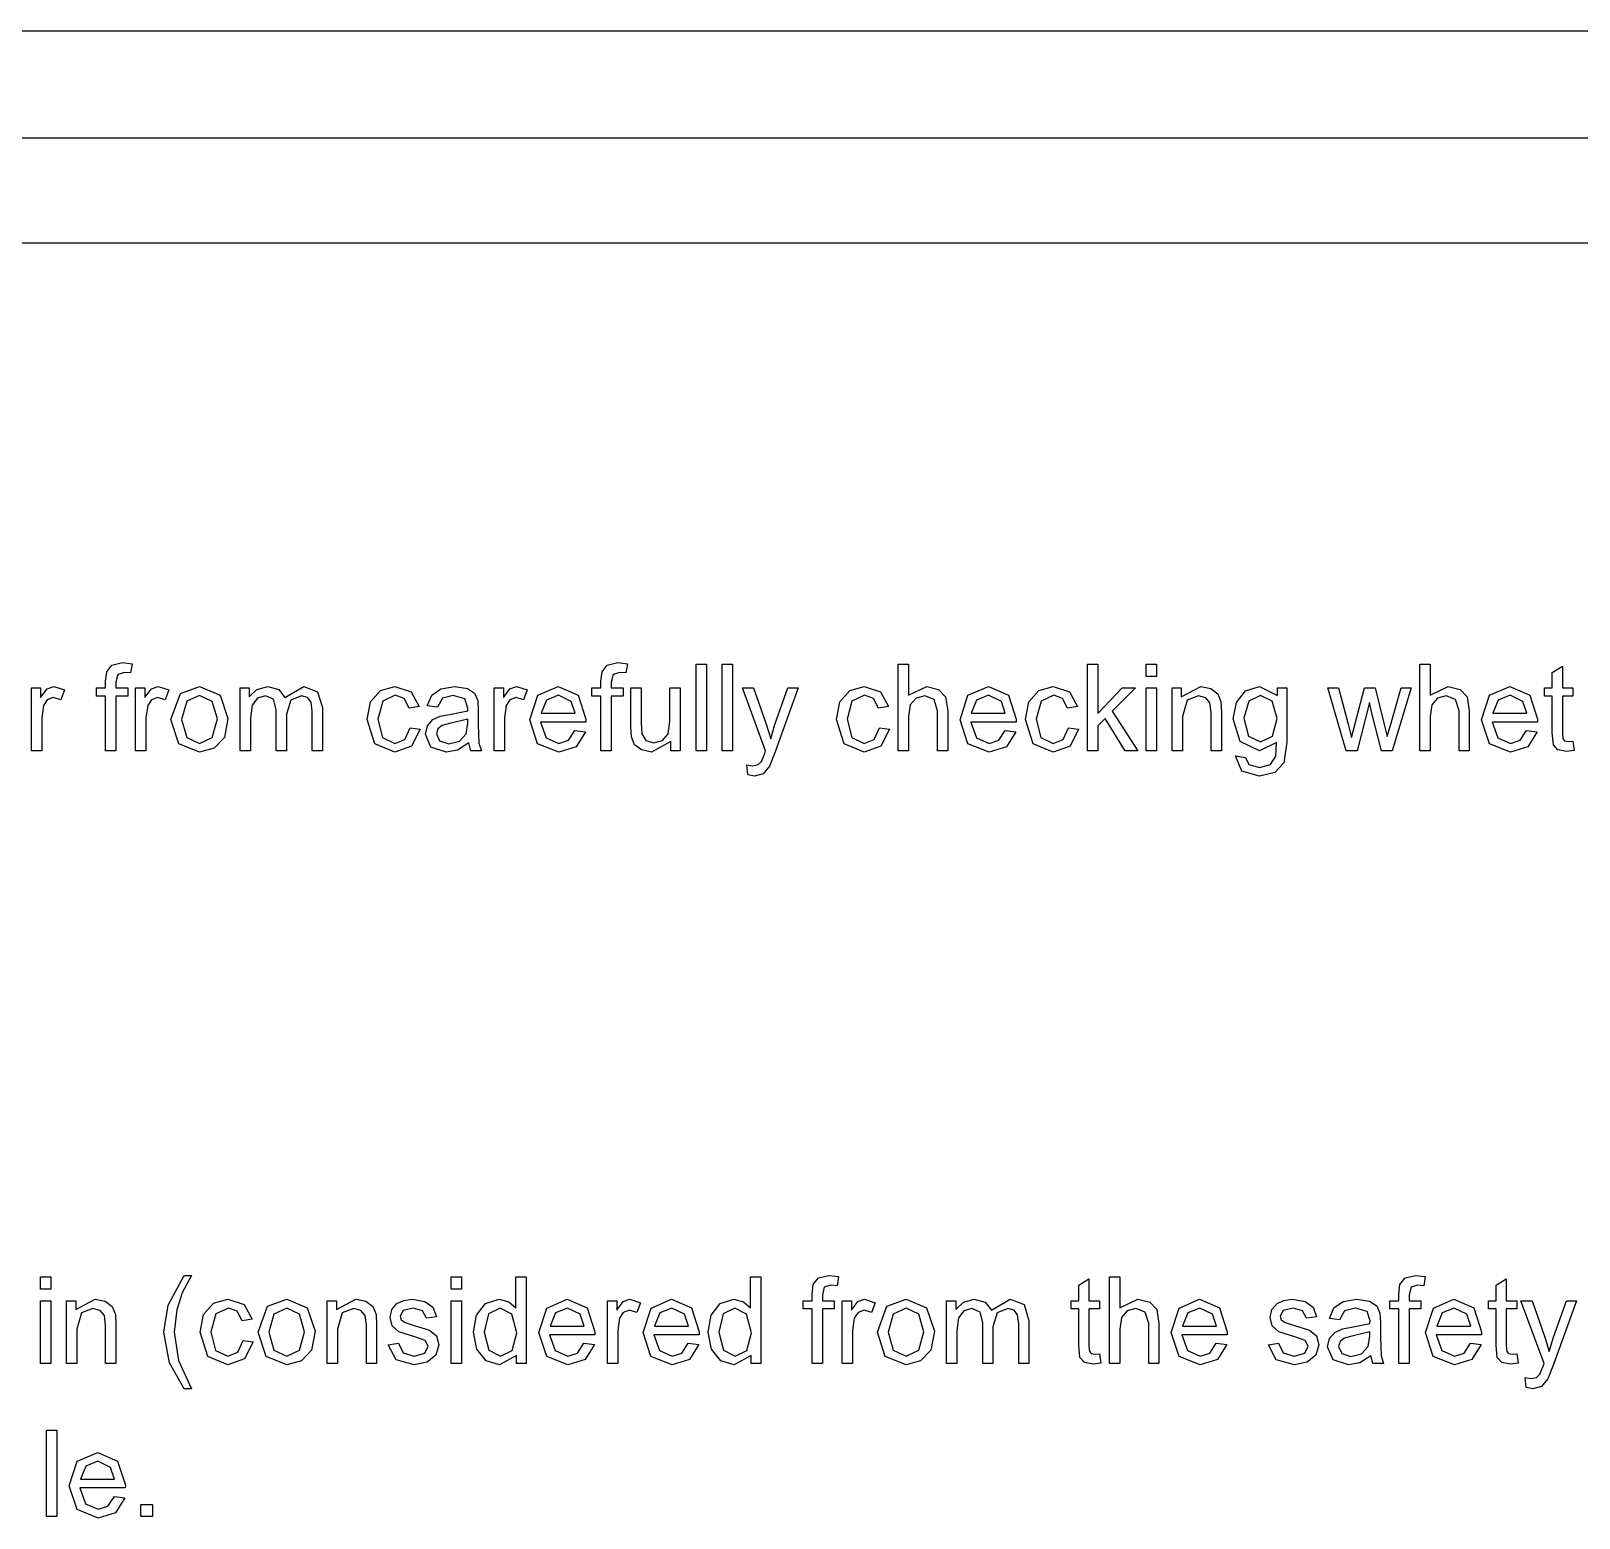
# Model space of a CAD drawing. Extents: x 22 to 299, y 7 to 289.
# Drawn here: x 128.48 to 164.61, y 244.31 to 279 of the extents above; entities that cross this region are included whole.
import ezdxf

# ---------------------------------------------------------------- set-up
doc = ezdxf.new("R2010")
doc.units = 0

msp = doc.modelspace()

# ---------------------------------------------------------------- linework, layer by layer
at = {"layer": '1'}
for p, q in [((201.999757, 276.499204), (21.999879, 276.499204)), ((22, 274.061), (201.999878, 274.061))]:
    msp.add_line(p, q, dxfattribs=at)
at = {"layer": 'Layer 1'}
for p, q in [((22, 279), (201.999878, 279)), ((130.245153, 264.047301), (130.36679, 264.203019)), ((130.36679, 264.203019), (130.612743, 264.263653)), ((130.612743, 264.263653), (130.837307, 264.238848)), ((130.837307, 264.238848), (130.801218, 264.022496)), ((141.805824, 264.047301), (141.927465, 264.203019)), ((141.927465, 264.203019), (142.173418, 264.263653)), ((142.173418, 264.263653), (142.397982, 264.238848)), ((142.397982, 264.238848), (142.361889, 264.022496)), ((144.000715, 262.209), (144.000715, 264.229202)), ((144.000715, 264.229202), (144.241319, 264.229202)), ((144.241319, 264.229202), (144.241319, 262.209)), ((144.608451, 262.209), (144.608451, 264.229202)), ((144.608451, 264.229202), (144.849055, 264.229202)), ((144.849055, 264.229202), (144.849055, 262.209)), ((148.720127, 262.209), (148.720127, 264.229202)), ((148.720127, 264.229202), (148.960731, 264.229202)), ((148.960731, 264.229202), (148.960731, 263.504354)), ((153.134383, 262.209), (153.134383, 264.229202)), ((153.134383, 264.229202), (153.374987, 264.229202)), ((153.374987, 264.229202), (153.374987, 263.077163)), ((154.503158, 263.943948), (154.503158, 264.229202)), ((154.503158, 264.229202), (154.743766, 264.229202)), ((154.743766, 264.229202), (154.743766, 263.943948)), ((160.891265, 262.209), (160.891265, 264.229202)), ((160.891265, 264.229202), (161.131869, 264.229202)), ((161.131869, 264.229202), (161.131869, 263.504354)), ((163.97951, 264.034899), (164.218777, 264.183726)), ((164.218777, 264.183726), (164.218777, 263.672475)), ((130.219753, 263.828193), (130.245153, 264.047301)), ((130.219753, 263.672475), (130.219753, 263.828193)), ((130.504469, 263.988045), (130.459024, 263.807523)), ((130.459024, 263.807523), (130.459024, 263.672475)), ((130.659528, 264.036277), (130.504469, 263.988045)), ((130.801218, 264.022496), (130.659528, 264.036277)), ((141.780424, 263.828193), (141.805824, 264.047301)), ((141.780424, 263.672475), (141.780424, 263.828193)), ((142.065144, 263.988045), (142.019695, 263.807523)), ((142.019695, 263.807523), (142.019695, 263.672475)), ((142.2202, 264.036277), (142.065144, 263.988045)), ((142.361889, 264.022496), (142.2202, 264.036277)), ((154.743766, 263.943948), (154.503158, 263.943948)), ((163.97951, 263.672475), (163.97951, 264.034899)), ((128.486958, 262.209), (128.486958, 263.672475)), ((128.486958, 263.672475), (128.703503, 263.672475)), ((128.703503, 263.672475), (128.703503, 263.450611)), ((128.703503, 263.450611), (128.855885, 263.655938)), ((128.857222, 263.399624), (128.767666, 263.264576)), ((128.855885, 263.655938), (129.010945, 263.705548)), ((128.998912, 263.449233), (128.857222, 263.399624)), ((129.175357, 263.39549), (128.998912, 263.449233)), ((129.010945, 263.705548), (129.258231, 263.625622)), ((129.258231, 263.625622), (129.175357, 263.39549)), ((130.007219, 263.47955), (130.007219, 263.672475)), ((130.007219, 263.672475), (130.219753, 263.672475)), ((130.219753, 263.47955), (130.007219, 263.47955)), ((130.219753, 262.209), (130.219753, 263.47955)), ((130.459024, 263.672475), (130.735717, 263.672475)), ((130.735717, 263.47955), (130.459024, 263.47955)), ((130.459024, 263.47955), (130.459024, 262.209)), ((130.735717, 263.672475), (130.735717, 263.47955)), ((130.920633, 262.209), (130.920633, 263.672475)), ((130.920633, 263.672475), (131.137178, 263.672475)), ((131.137178, 263.672475), (131.137178, 263.450611)), ((131.137178, 263.450611), (131.289563, 263.655938)), ((131.290897, 263.399624), (131.201341, 263.264576)), ((131.289563, 263.655938), (131.444619, 263.705548)), ((131.432586, 263.449233), (131.290897, 263.399624)), ((131.609031, 263.39549), (131.432586, 263.449233)), ((131.444619, 263.705548), (131.691905, 263.625622)), ((131.691905, 263.625622), (131.609031, 263.39549)), ((131.745362, 262.940737), (131.964581, 263.542939)), ((131.964581, 263.542939), (132.411034, 263.705548)), ((132.411034, 263.50022), (132.111615, 263.361039)), ((132.411034, 263.705548), (132.889573, 263.50711)), ((132.707783, 263.359661), (132.411034, 263.50022)), ((132.889573, 263.50711), (133.075373, 262.961408)), ((133.356992, 262.209), (133.356992, 263.672475)), ((133.356992, 263.672475), (133.5722, 263.672475)), ((133.5722, 263.672475), (133.5722, 263.467147)), ((133.5722, 263.467147), (133.749982, 263.639402)), ((133.760674, 263.435453), (133.636363, 263.274222)), ((133.749982, 263.639402), (134.002616, 263.705548)), ((133.949149, 263.490574), (133.760674, 263.435453)), ((134.141631, 263.407892), (133.949149, 263.490574)), ((134.002616, 263.705548), (134.260598, 263.638024)), ((134.200446, 263.159845), (134.141631, 263.407892)), ((134.260598, 263.638024), (134.403625, 263.449233)), ((134.403625, 263.449233), (134.842059, 263.705548)), ((134.788592, 263.490574), (134.539966, 263.387221)), ((134.932956, 263.450611), (134.788592, 263.490574)), ((134.842059, 263.705548), (135.166875, 263.584281)), ((135.017167, 263.344502), (134.932956, 263.450611)), ((135.166875, 263.584281), (135.280494, 263.213589)), ((136.401087, 263.350014), (136.632336, 263.615975)), ((136.632336, 263.615975), (136.971855, 263.705548)), ((136.981211, 263.501598), (136.685802, 263.366551)), ((136.971855, 263.705548), (137.350138, 263.58428)), ((137.185726, 263.427184), (136.981211, 263.501598)), ((137.304693, 263.20532), (137.185726, 263.427184)), ((137.350138, 263.58428), (137.538613, 263.242527)), ((137.727161, 263.25493), (137.832762, 263.505732)), ((137.832762, 263.505732), (138.045296, 263.653182)), ((138.081388, 263.438209), (137.962421, 263.221857)), ((138.045296, 263.653182), (138.367441, 263.705548)), ((138.332685, 263.50022), (138.081388, 263.438209)), ((138.606708, 263.41616), (138.332685, 263.50022)), ((138.367441, 263.705548), (138.662849, 263.66145)), ((138.674879, 263.202564), (138.606708, 263.41616)), ((138.662849, 263.66145), (138.829935, 263.549829)), ((138.829935, 263.549829), (138.904791, 263.381709)), ((139.286587, 262.209), (139.286587, 263.672475)), ((139.286587, 263.672475), (139.503132, 263.672475)), ((139.503132, 263.672475), (139.503132, 263.450611)), ((139.503132, 263.450611), (139.655515, 263.655938)), ((139.656852, 263.399624), (139.567296, 263.264576)), ((139.655515, 263.655938), (139.810574, 263.705548)), ((139.798541, 263.449233), (139.656852, 263.399624)), ((139.974986, 263.39549), (139.798541, 263.449233)), ((139.810574, 263.705548), (140.05786, 263.625622)), ((140.05786, 263.625622), (139.974986, 263.39549)), ((140.120662, 262.928335), (140.305125, 263.501598)), ((140.305125, 263.501598), (140.783664, 263.705548)), ((140.786338, 263.501598), (140.506967, 263.387221)), ((140.783664, 263.705548), (141.248832, 263.505733)), ((141.08442, 263.358283), (140.786338, 263.501598)), ((141.248832, 263.505733), (141.429288, 262.943494)), ((141.56789, 263.47955), (141.56789, 263.672475)), ((141.56789, 263.672475), (141.780424, 263.672475)), ((141.780424, 263.47955), (141.56789, 263.47955)), ((141.780424, 262.209), (141.780424, 263.47955)), ((142.019695, 263.672475), (142.296393, 263.672475)), ((142.296393, 263.47955), (142.019695, 263.47955)), ((142.019695, 263.47955), (142.019695, 262.209)), ((142.296393, 263.672475), (142.296393, 263.47955)), ((142.478634, 262.765727), (142.478634, 263.672475)), ((142.478634, 263.672475), (142.719238, 263.672475)), ((142.719238, 263.672475), (142.719238, 262.860811)), ((143.388932, 262.888372), (143.388932, 263.672475)), ((143.388932, 263.672475), (143.629537, 263.672475)), ((143.629537, 263.672475), (143.629537, 262.209)), ((145.623859, 262.206244), (145.085169, 263.672475)), ((145.085169, 263.672475), (145.344488, 263.672475)), ((145.344488, 263.672475), (145.6399, 262.824982)), ((145.841738, 262.81947), (146.145168, 263.672475)), ((146.385773, 263.672475), (145.845749, 262.184195)), ((146.145168, 263.672475), (146.385773, 263.672475)), ((147.354022, 263.350014), (147.585271, 263.615975)), ((147.585271, 263.615975), (147.924791, 263.705548)), ((147.934146, 263.501598), (147.638738, 263.366551)), ((147.924791, 263.705548), (148.303074, 263.58428)), ((148.138662, 263.427184), (147.934146, 263.501598)), ((148.257629, 263.20532), (148.138662, 263.427184)), ((148.303074, 263.58428), (148.491548, 263.242527)), ((148.960731, 263.504354), (149.385799, 263.705548)), ((149.134502, 263.434075), (149.000831, 263.279734)), ((149.33634, 263.491952), (149.134502, 263.434075)), ((149.556896, 263.406514), (149.33634, 263.491952)), ((149.385799, 263.705548), (149.659822, 263.64078)), ((149.635759, 263.136419), (149.556896, 263.406514)), ((149.659822, 263.64078), (149.825571, 263.464391)), ((149.825571, 263.464391), (149.876367, 263.136419)), ((150.161997, 262.928335), (150.34646, 263.501598)), ((150.34646, 263.501598), (150.824995, 263.705548)), ((150.827669, 263.501598), (150.548302, 263.387221)), ((150.824995, 263.705548), (151.290167, 263.505733)), ((151.125752, 263.358283), (150.827669, 263.501598)), ((151.290167, 263.505733), (151.470619, 262.943494)), ((151.766952, 263.350014), (151.998201, 263.615975)), ((151.998201, 263.615975), (152.337721, 263.705548)), ((152.34708, 263.501598), (152.051668, 263.366551)), ((152.337721, 263.705548), (152.716007, 263.58428)), ((152.551592, 263.427184), (152.34708, 263.501598)), ((152.670559, 263.20532), (152.551592, 263.427184)), ((152.716007, 263.58428), (152.904482, 263.242527)), ((153.374987, 263.077163), (153.944419, 263.672475)), ((154.255868, 263.672475), (153.71317, 263.129528)), ((153.944419, 263.672475), (154.255868, 263.672475)), ((154.503158, 262.209), (154.503158, 263.672475)), ((154.503158, 263.672475), (154.743766, 263.672475)), ((154.743766, 263.672475), (154.743766, 262.209)), ((155.109557, 262.209), (155.109557, 263.672475)), ((155.109557, 263.672475), (155.326102, 263.672475)), ((155.326102, 263.464391), (155.777903, 263.705548)), ((155.326102, 263.672475), (155.326102, 263.464391)), ((155.727103, 263.490574), (155.461102, 263.389977)), ((155.894189, 263.445099), (155.727103, 263.490574)), ((155.777903, 263.705548), (156.013163, 263.657316)), ((155.994441, 263.32521), (155.894189, 263.445099)), ((156.013163, 263.657316), (156.174904, 263.533293)), ((156.174904, 263.533293), (156.249757, 263.350014)), ((156.612926, 263.334856), (156.82546, 263.609085)), ((156.82546, 263.609085), (157.154287, 263.705548)), ((157.171665, 263.50022), (156.898979, 263.365173)), ((157.154287, 263.705548), (157.568663, 263.496086)), ((157.449696, 263.363795), (157.171665, 263.50022)), ((157.568663, 263.496086), (157.568663, 263.672475)), ((157.568663, 263.672475), (157.790556, 263.672475)), ((157.790556, 263.672475), (157.790556, 262.407437)), ((159.176747, 262.209), (158.74232, 263.672475)), ((158.74232, 263.672475), (158.990947, 263.672475)), ((158.990947, 263.672475), (159.216847, 262.827738)), ((159.374578, 262.815336), (159.600478, 263.672475)), ((159.600478, 263.672475), (159.847768, 263.672475)), ((159.847768, 263.672475), (160.060302, 262.823604)), ((160.212684, 262.82636), (160.455963, 263.672475)), ((160.689885, 263.672475), (160.246103, 262.209)), ((160.455963, 263.672475), (160.689885, 263.672475)), ((161.131869, 263.504354), (161.556941, 263.705548)), ((161.30564, 263.434075), (161.171973, 263.279734)), ((161.507481, 263.491952), (161.30564, 263.434075)), ((161.728038, 263.406514), (161.507481, 263.491952)), ((161.556941, 263.705548), (161.83096, 263.64078)), ((161.806901, 263.136419), (161.728038, 263.406514)), ((161.83096, 263.64078), (161.996713, 263.464391)), ((161.996713, 263.464391), (162.047505, 263.136419)), ((162.333145, 262.928335), (162.517609, 263.501598)), ((162.517609, 263.501598), (162.996147, 263.705548)), ((162.998822, 263.501598), (162.71945, 263.387221)), ((162.996147, 263.705548), (163.461316, 263.505733)), ((163.296904, 263.358283), (162.998822, 263.501598)), ((163.461316, 263.505733), (163.641772, 262.943494)), ((163.803068, 263.47955), (163.803068, 263.672475)), ((163.803068, 263.672475), (163.97951, 263.672475)), ((163.97951, 263.47955), (163.803068, 263.47955)), ((163.97951, 262.637569), (163.97951, 263.47955)), ((164.218777, 263.672475), (164.460719, 263.672475)), ((164.460719, 263.47955), (164.218777, 263.47955)), ((164.218777, 263.47955), (164.218777, 262.623789)), ((164.460719, 263.672475), (164.460719, 263.47955)), ((128.767666, 263.264576), (128.727563, 262.975188)), ((131.201341, 263.264576), (131.161241, 262.975188)), ((132.111615, 263.361039), (131.992651, 262.940737)), ((132.828084, 262.949006), (132.707783, 263.359661)), ((133.636363, 263.274222), (133.597596, 262.968298)), ((134.200446, 262.209), (134.200446, 263.159845)), ((134.539966, 263.387221), (134.441051, 263.059249)), ((134.441051, 263.059249), (134.441051, 262.209)), ((135.041227, 263.130906), (135.017167, 263.344502)), ((135.041227, 262.209), (135.041227, 263.130906)), ((135.280494, 263.213589), (135.280494, 262.209)), ((136.324894, 262.935225), (136.401087, 263.350014)), ((136.685802, 263.366551), (136.572184, 262.942115)), ((137.538613, 263.242527), (137.304693, 263.20532)), ((137.962421, 263.221857), (137.727161, 263.25493)), ((138.030518, 263.015151), (138.244389, 263.052358)), ((138.244389, 263.052358), (138.673468, 263.137797)), ((138.673468, 263.137797), (138.674879, 263.202564)), ((138.904791, 263.381709), (138.916821, 263.152955)), ((138.916821, 263.152955), (138.916821, 262.822226)), ((139.567296, 263.264576), (139.527192, 262.975188)), ((140.506967, 263.387221), (140.382655, 263.081297)), ((140.382655, 263.081297), (141.175313, 263.081297)), ((140.382655, 263.081297), (140.382655, 263.081297)), ((141.175313, 263.081297), (141.08442, 263.358283)), ((147.27783, 262.935225), (147.354022, 263.350014)), ((147.638738, 263.366551), (147.525119, 262.942115)), ((148.491548, 263.242527), (148.257629, 263.20532)), ((149.000831, 263.279734), (148.960731, 263.009639)), ((149.635759, 262.209), (149.635759, 263.136419)), ((149.876367, 263.136419), (149.876367, 262.209)), ((150.548302, 263.387221), (150.423987, 263.081297)), ((150.423987, 263.081297), (151.216648, 263.081297)), ((150.423987, 263.081297), (150.423987, 263.081297)), ((151.216648, 263.081297), (151.125752, 263.358283)), ((151.690763, 262.935225), (151.766952, 263.350014)), ((152.051668, 263.366551), (151.938049, 262.942115)), ((152.904482, 263.242527), (152.670559, 263.20532)), ((153.71317, 263.129528), (154.310672, 262.209)), ((155.461102, 263.389977), (155.350154, 263.008261)), ((156.022522, 263.099212), (155.994441, 263.32521)), ((156.022522, 262.209), (156.022522, 263.099212)), ((156.249757, 263.350014), (156.263127, 263.108858)), ((156.263127, 263.108858), (156.263127, 262.209)), ((156.539408, 262.949006), (156.612926, 263.334856)), ((156.898979, 263.365173), (156.786697, 262.96692)), ((157.565989, 262.958652), (157.449696, 263.363795)), ((159.715434, 263.334856), (159.428044, 262.209)), ((159.770238, 263.085431), (159.715434, 263.334856)), ((159.996139, 262.209), (159.770238, 263.085431)), ((161.171973, 263.279734), (161.131869, 263.009639)), ((161.806901, 262.209), (161.806901, 263.136419)), ((162.047505, 263.136419), (162.047505, 262.209)), ((162.71945, 263.387221), (162.595139, 263.081297)), ((162.595139, 263.081297), (163.387797, 263.081297)), ((162.595139, 263.081297), (162.595139, 263.081297)), ((163.387797, 263.081297), (163.296904, 263.358283)), ((128.727563, 262.975188), (128.727563, 262.209)), ((131.161241, 262.975188), (131.161241, 262.209)), ((131.928488, 262.372986), (131.745362, 262.940737)), ((131.745362, 262.940737), (131.745362, 262.940737)), ((131.992651, 262.940737), (132.111615, 262.519058)), ((131.992651, 262.940737), (131.992651, 262.940737)), ((132.70912, 262.520436), (132.828084, 262.949006)), ((133.075373, 262.961408), (132.992499, 262.516302)), ((133.597596, 262.968298), (133.597596, 262.209)), ((136.501339, 262.371608), (136.324894, 262.935225)), ((136.572184, 262.942115), (136.681791, 262.513546)), ((137.204441, 262.469449), (137.324742, 262.745056)), ((137.324742, 262.745056), (137.561339, 262.713361)), ((137.324742, 262.745056), (137.324742, 262.745056)), ((137.561339, 262.713361), (137.362171, 262.317865)), ((137.68565, 262.59485), (137.732435, 262.790531)), ((137.732435, 262.790531), (137.856747, 262.933847)), ((137.856747, 262.933847), (138.030518, 263.015151)), ((137.975728, 262.718874), (137.94232, 262.60174)), ((138.070632, 262.800178), (137.975728, 262.718874)), ((138.280496, 262.849787), (138.070632, 262.800178)), ((138.673482, 262.943494), (138.280496, 262.849787)), ((138.63473, 262.604497), (138.673493, 262.852543)), ((138.673493, 262.852543), (138.673482, 262.943494)), ((138.916821, 262.822226), (138.931531, 262.38401)), ((139.527192, 262.975188), (139.527192, 262.209)), ((140.302455, 262.372987), (140.120662, 262.928335)), ((141.427877, 262.877348), (140.369214, 262.877348)), ((140.369214, 262.877348), (140.501548, 262.508034)), ((141.024194, 262.451535), (141.172569, 262.680289)), ((141.172569, 262.680289), (141.172643, 262.680289)), ((141.172643, 262.680289), (141.421266, 262.648594)), ((141.429288, 262.943494), (141.427877, 262.877348)), ((142.493344, 262.534217), (142.478634, 262.765727)), ((142.719238, 262.860811), (142.733949, 262.598984)), ((143.348829, 262.60174), (143.388932, 262.888372)), ((145.6399, 262.824982), (145.742823, 262.485985)), ((145.742823, 262.485985), (145.841738, 262.81947)), ((147.454275, 262.371608), (147.27783, 262.935225)), ((147.525119, 262.942115), (147.634727, 262.513546)), ((148.157377, 262.469449), (148.277677, 262.745056)), ((148.277677, 262.745056), (148.514274, 262.713361)), ((148.277677, 262.745056), (148.277677, 262.745056)), ((148.514274, 262.713361), (148.315107, 262.317865)), ((148.960731, 263.009639), (148.960731, 262.209)), ((150.343786, 262.372987), (150.161997, 262.928335)), ((151.469208, 262.877348), (150.410546, 262.877348)), ((150.410546, 262.877348), (150.542879, 262.508034)), ((151.065526, 262.451535), (151.2139, 262.680289)), ((151.2139, 262.680289), (151.213974, 262.680289)), ((151.213974, 262.680289), (151.462601, 262.648594)), ((151.470619, 262.943494), (151.469208, 262.877348)), ((151.867204, 262.371608), (151.690763, 262.935225)), ((151.938049, 262.942115), (152.04766, 262.513546)), ((152.570307, 262.469449), (152.690611, 262.745056)), ((152.690611, 262.745056), (152.927204, 262.713361)), ((152.690611, 262.745056), (152.690611, 262.745056)), ((152.927204, 262.713361), (152.728037, 262.317865)), ((153.544747, 262.957274), (153.374987, 262.789153)), ((153.374987, 262.789153), (153.374987, 262.209)), ((154.013926, 262.209), (153.544747, 262.957274)), ((155.350154, 263.008261), (155.350154, 262.209)), ((156.699812, 262.42673), (156.539408, 262.949006)), ((156.786697, 262.96692), (156.897642, 262.546619)), ((156.786697, 262.96692), (156.786697, 262.96692)), ((157.453707, 262.545241), (157.565989, 262.958652)), ((159.216847, 262.827738), (159.301059, 262.513546)), ((159.301059, 262.513546), (159.374578, 262.815336)), ((160.060302, 262.823604), (160.131147, 262.543863)), ((160.131147, 262.543863), (160.212684, 262.82636)), ((161.131869, 263.009639), (161.131869, 262.209)), ((162.514938, 262.372987), (162.333145, 262.928335)), ((163.640361, 262.877348), (162.581698, 262.877348)), ((162.581698, 262.877348), (162.714032, 262.508034)), ((163.236678, 262.451535), (163.385052, 262.680289)), ((163.385052, 262.680289), (163.385126, 262.680289)), ((163.385126, 262.680289), (163.63375, 262.648594)), ((163.641772, 262.943494), (163.640361, 262.877348)), ((132.411034, 262.175927), (131.928488, 262.372986)), ((132.111615, 262.519058), (132.411034, 262.379877)), ((132.411034, 262.379877), (132.70912, 262.520436)), ((132.992499, 262.516302), (132.753228, 262.2655)), ((136.970518, 262.175927), (136.501339, 262.371608)), ((136.681791, 262.513546), (136.967844, 262.379876)), ((136.967844, 262.379876), (137.204441, 262.469449)), ((137.362171, 262.317865), (136.970518, 262.175927)), ((137.811302, 262.29306), (137.68565, 262.59485)), ((137.94232, 262.60174), (138.014502, 262.436376)), ((138.014502, 262.436376), (138.228373, 262.37023)), ((138.228373, 262.37023), (138.475662, 262.432242)), ((138.69352, 262.389523), (138.435538, 262.224158)), ((138.475662, 262.432242), (138.63473, 262.604497)), ((138.693601, 262.389523), (138.69352, 262.389523)), ((138.74172, 262.209), (138.693601, 262.389523)), ((138.931531, 262.38401), (138.99302, 262.209)), ((140.79703, 262.175927), (140.302455, 262.372987)), ((140.501548, 262.508034), (140.798293, 262.379877)), ((140.798293, 262.379877), (141.024194, 262.451535)), ((141.421266, 262.648594), (141.203384, 262.299951)), ((142.566863, 262.34956), (142.493344, 262.534217)), ((142.728604, 262.225536), (142.566863, 262.34956)), ((142.733949, 262.598984), (142.830194, 262.444644)), ((142.830194, 262.444644), (143.011983, 262.389523)), ((143.414329, 262.423974), (142.963861, 262.175927)), ((143.011983, 262.389523), (143.215161, 262.446022)), ((143.215161, 262.446022), (143.348829, 262.60174)), ((143.414329, 262.209), (143.414329, 262.423974)), ((147.923454, 262.175927), (147.454275, 262.371608)), ((147.634727, 262.513546), (147.92078, 262.379876)), ((147.92078, 262.379876), (148.157377, 262.469449)), ((148.315107, 262.317865), (147.923454, 262.175927)), ((150.838362, 262.175927), (150.343786, 262.372987)), ((150.542879, 262.508034), (150.839625, 262.379877)), ((150.839625, 262.379877), (151.065526, 262.451535)), ((151.462601, 262.648594), (151.244719, 262.299951)), ((152.336384, 262.175927), (151.867204, 262.371608)), ((152.04766, 262.513546), (152.333713, 262.379876)), ((152.333713, 262.379876), (152.570307, 262.469449)), ((152.728037, 262.317865), (152.336384, 262.175927)), ((157.15295, 262.209), (156.699812, 262.42673)), ((156.897642, 262.546619), (157.175676, 262.414327)), ((157.545954, 262.400547), (157.15295, 262.209)), ((157.175676, 262.414327), (157.453707, 262.545241)), ((157.528563, 262.082221), (157.545954, 262.400547)), ((157.790556, 262.407437), (157.722382, 261.923746)), ((163.009514, 262.175927), (162.514938, 262.372987)), ((162.714032, 262.508034), (163.010777, 262.379877)), ((163.010777, 262.379877), (163.236678, 262.451535)), ((163.63375, 262.648594), (163.415867, 262.299951)), ((164.008931, 262.344048), (163.97951, 262.637569)), ((164.110521, 262.232427), (164.008931, 262.344048)), ((164.218777, 262.623789), (164.230807, 262.487363)), ((164.230807, 262.487363), (164.272244, 262.439132)), ((164.272244, 262.439132), (164.355119, 262.421218)), ((164.355119, 262.421218), (164.460715, 262.430864)), ((164.460715, 262.430864), (164.46074, 262.430864)), ((164.46074, 262.430864), (164.495489, 262.211756)), ((128.727563, 262.209), (128.486958, 262.209)), ((130.459024, 262.209), (130.219753, 262.209)), ((131.161241, 262.209), (130.920633, 262.209)), ((132.753228, 262.2655), (132.411034, 262.175927)), ((133.597596, 262.209), (133.356992, 262.209)), ((134.441051, 262.209), (134.200446, 262.209)), ((135.280494, 262.209), (135.041227, 262.209)), ((138.17087, 262.175927), (137.811302, 262.29306)), ((138.435538, 262.224158), (138.17087, 262.175927)), ((138.99302, 262.209), (138.74172, 262.209)), ((139.527192, 262.209), (139.286587, 262.209)), ((141.203384, 262.299951), (140.79703, 262.175927)), ((142.019695, 262.209), (141.780424, 262.209)), ((142.963861, 262.175927), (142.728604, 262.225536)), ((143.629537, 262.209), (143.414329, 262.209)), ((144.241319, 262.209), (144.000715, 262.209)), ((144.849055, 262.209), (144.608451, 262.209)), ((145.450099, 261.883783), (145.528962, 261.960953)), ((145.528962, 261.960953), (145.602481, 262.14561)), ((145.602481, 262.14561), (145.623859, 262.206244)), ((145.845749, 262.184195), (145.710745, 261.852089)), ((148.960731, 262.209), (148.720127, 262.209)), ((149.876367, 262.209), (149.635759, 262.209)), ((151.244719, 262.299951), (150.838362, 262.175927)), ((153.374987, 262.209), (153.134383, 262.209)), ((154.310672, 262.209), (154.013926, 262.209)), ((154.743766, 262.209), (154.503158, 262.209)), ((155.350154, 262.209), (155.109557, 262.209)), ((156.263127, 262.209), (156.022522, 262.209)), ((156.58753, 262.087733), (156.821449, 262.051904)), ((156.738575, 261.733577), (156.58753, 262.087733)), ((156.58753, 262.087733), (156.58753, 262.087733)), ((156.821449, 262.051904), (156.90299, 261.889296)), ((157.405588, 261.889296), (157.528563, 262.082221)), ((159.428044, 262.209), (159.176747, 262.209)), ((160.246103, 262.209), (159.996139, 262.209)), ((161.131869, 262.209), (160.891265, 262.209)), ((162.047505, 262.209), (161.806901, 262.209)), ((163.415867, 262.299951), (163.009514, 262.175927)), ((164.313699, 262.189707), (164.110521, 262.232427)), ((164.495489, 262.211756), (164.313699, 262.189707)), ((145.210839, 261.645383), (145.184098, 261.878271)), ((145.184098, 261.878271), (145.321776, 261.856223)), ((145.365877, 261.615066), (145.210821, 261.645383)), ((145.210821, 261.645383), (145.210839, 261.645383)), ((145.321776, 261.856223), (145.450099, 261.883783)), ((145.563707, 261.672944), (145.365877, 261.615066)), ((145.710745, 261.852089), (145.563707, 261.672944)), ((157.148943, 261.615066), (156.738575, 261.733577)), ((156.90299, 261.889296), (157.147606, 261.820394)), ((157.147606, 261.820394), (157.405588, 261.889296)), ((157.508511, 261.697748), (157.148943, 261.615066)), ((157.722382, 261.923746), (157.508511, 261.697748)), ((128.699852, 249.649948), (128.699852, 249.935202)), ((128.699852, 249.935202), (128.940456, 249.935202)), ((128.940456, 249.935202), (128.940456, 249.649948)), ((131.677583, 249.275122), (132.049184, 249.969653)), ((132.221618, 249.969653), (132.007747, 249.560376)), ((132.049184, 249.969653), (132.221618, 249.969653)), ((138.284009, 249.649948), (138.284009, 249.935202)), ((138.284009, 249.935202), (138.524614, 249.935202)), ((138.524614, 249.935202), (138.524614, 249.649948)), ((139.795348, 249.210354), (139.795348, 249.935202)), ((139.795348, 249.935202), (140.034616, 249.935202)), ((140.034616, 249.935202), (140.034616, 247.915)), ((145.273178, 249.210354), (145.273178, 249.935202)), ((145.273178, 249.935202), (145.512445, 249.935202)), ((145.512445, 249.935202), (145.512445, 247.915)), ((146.708828, 249.534193), (146.734228, 249.753301)), ((146.734228, 249.753301), (146.855869, 249.909019)), ((146.855869, 249.909019), (147.101819, 249.969653)), ((146.993548, 249.694045), (146.948099, 249.513523)), ((147.148604, 249.742277), (146.993548, 249.694045)), ((147.101819, 249.969653), (147.326386, 249.944848)), ((147.290293, 249.728496), (147.148604, 249.742277)), ((147.326386, 249.944848), (147.290293, 249.728496)), ((152.931589, 249.740899), (153.17086, 249.889726)), ((152.931589, 249.378475), (152.931589, 249.740899)), ((153.17086, 249.889726), (153.17086, 249.378475)), ((153.648527, 247.915), (153.648527, 249.935202)), ((153.648527, 249.935202), (153.889132, 249.935202)), ((153.889132, 249.935202), (153.889132, 249.210354)), ((160.402051, 249.534193), (160.427451, 249.753301)), ((160.427451, 249.753301), (160.549092, 249.909019)), ((160.549092, 249.909019), (160.795041, 249.969653)), ((160.68677, 249.694045), (160.641322, 249.513523)), ((160.841827, 249.742277), (160.68677, 249.694045)), ((160.795041, 249.969653), (161.019608, 249.944848)), ((160.983516, 249.728496), (160.841827, 249.742277)), ((161.019608, 249.944848), (160.983516, 249.728496)), ((162.671787, 249.740899), (162.911054, 249.889726)), ((162.671787, 249.378475), (162.671787, 249.740899)), ((162.911054, 249.889726), (162.911054, 249.378475)), ((128.699838, 247.915), (128.699838, 249.378475)), ((128.699838, 249.378475), (128.940442, 249.378475)), ((128.940456, 249.649948), (128.699852, 249.649948)), ((128.940442, 249.378475), (128.940442, 247.915)), ((129.306237, 247.915), (129.306237, 249.378475)), ((129.306237, 249.378475), (129.522782, 249.378475)), ((129.522782, 249.170391), (129.974583, 249.411548)), ((129.522782, 249.378475), (129.522782, 249.170391)), ((129.974583, 249.411548), (130.209843, 249.363316)), ((130.209843, 249.363316), (130.371581, 249.239293)), ((132.007747, 249.560376), (131.879424, 249.163501)), ((132.503638, 249.056014), (132.734883, 249.321975)), ((132.734883, 249.321975), (133.074407, 249.411548)), ((133.074407, 249.411548), (133.452689, 249.29028)), ((133.999399, 249.248939), (134.445855, 249.411548)), ((134.445855, 249.411548), (134.92439, 249.21311)), ((135.391813, 247.915), (135.391813, 249.378475)), ((135.391813, 249.378475), (135.608358, 249.378475)), ((135.608358, 249.170391), (136.06016, 249.411548)), ((135.608358, 249.378475), (135.608358, 249.170391)), ((136.06016, 249.411548), (136.295416, 249.363316)), ((136.295416, 249.363316), (136.457157, 249.239293)), ((136.900527, 249.170391), (137.019494, 249.309573)), ((137.019494, 249.309573), (137.171876, 249.381231)), ((137.171876, 249.381231), (137.380403, 249.411548)), ((137.380403, 249.411548), (137.673137, 249.361938)), ((137.673137, 249.361938), (137.860275, 249.226891)), ((138.524614, 249.649948), (138.284009, 249.649948)), ((138.284009, 247.915), (138.284009, 249.378475)), ((138.284009, 249.378475), (138.524614, 249.378475)), ((138.524614, 249.378475), (138.524614, 247.915)), ((138.874367, 249.042234), (139.086901, 249.316463)), ((139.086901, 249.316463), (139.403699, 249.411548)), ((139.403699, 249.411548), (139.632274, 249.355048)), ((139.632274, 249.355048), (139.795348, 249.210354)), ((140.516742, 249.207598), (140.995277, 249.411548)), ((140.995277, 249.411548), (141.460449, 249.211733)), ((141.931889, 247.915), (141.931889, 249.378475)), ((141.931889, 249.378475), (142.148434, 249.378475)), ((142.148434, 249.378475), (142.148434, 249.156611)), ((142.148434, 249.156611), (142.300816, 249.361938)), ((142.300816, 249.361938), (142.455872, 249.411548)), ((142.455872, 249.411548), (142.703162, 249.331622)), ((142.703162, 249.331622), (142.620284, 249.10149)), ((142.950427, 249.207598), (143.428962, 249.411548)), ((143.428962, 249.411548), (143.894134, 249.211733)), ((144.352197, 249.042234), (144.564731, 249.316463)), ((144.564731, 249.316463), (144.881528, 249.411548)), ((144.881528, 249.411548), (145.110103, 249.355048)), ((145.110103, 249.355048), (145.273178, 249.210354)), ((146.496294, 249.18555), (146.496294, 249.378475)), ((146.496294, 249.378475), (146.708828, 249.378475)), ((146.708828, 249.378475), (146.708828, 249.534193)), ((146.948099, 249.513523), (146.948099, 249.378475)), ((146.948099, 249.378475), (147.224797, 249.378475)), ((147.224797, 249.378475), (147.224797, 249.18555)), ((147.409719, 247.915), (147.409719, 249.378475)), ((147.409719, 249.378475), (147.626264, 249.378475)), ((147.626264, 249.378475), (147.626264, 249.156611)), ((147.626264, 249.156611), (147.778646, 249.361938)), ((147.778646, 249.361938), (147.933702, 249.411548)), ((147.933702, 249.411548), (148.180992, 249.331622)), ((148.180992, 249.331622), (148.098117, 249.10149)), ((148.453653, 249.248939), (148.90011, 249.411548)), ((148.90011, 249.411548), (149.378645, 249.21311)), ((149.846078, 247.915), (149.846078, 249.378475)), ((149.846078, 249.378475), (150.061286, 249.378475)), ((150.061286, 249.378475), (150.061286, 249.173147)), ((150.061286, 249.173147), (150.239064, 249.345402)), ((150.239064, 249.345402), (150.491699, 249.411548)), ((150.491699, 249.411548), (150.749681, 249.344024)), ((150.749681, 249.344024), (150.892707, 249.155233)), ((150.892707, 249.155233), (151.331146, 249.411548)), ((151.331146, 249.411548), (151.655961, 249.290281)), ((152.755148, 249.18555), (152.755148, 249.378475)), ((152.755148, 249.378475), (152.931589, 249.378475)), ((153.17086, 249.378475), (153.412802, 249.378475)), ((153.412802, 249.378475), (153.412802, 249.18555)), ((153.889132, 249.210354), (154.314203, 249.411548)), ((154.314203, 249.411548), (154.588223, 249.34678)), ((154.588223, 249.34678), (154.753975, 249.170391)), ((155.274871, 249.207598), (155.75341, 249.411548)), ((155.75341, 249.411548), (156.218578, 249.211733)), ((157.440358, 249.170391), (157.559325, 249.309573)), ((157.559325, 249.309573), (157.711707, 249.381231)), ((157.711707, 249.381231), (157.92023, 249.411548)), ((157.92023, 249.411548), (158.212968, 249.361938)), ((158.212968, 249.361938), (158.400105, 249.226891)), ((158.888073, 249.211732), (159.100607, 249.359182)), ((159.100607, 249.359182), (159.422749, 249.411548)), ((159.422749, 249.411548), (159.718161, 249.36745)), ((159.718161, 249.36745), (159.885247, 249.255829)), ((160.189517, 249.18555), (160.189517, 249.378475)), ((160.189517, 249.378475), (160.402051, 249.378475)), ((160.402051, 249.378475), (160.402051, 249.534193)), ((160.641322, 249.513523), (160.641322, 249.378475)), ((160.641322, 249.378475), (160.918019, 249.378475)), ((160.918019, 249.378475), (160.918019, 249.18555)), ((161.209875, 249.207598), (161.688414, 249.411548)), ((161.688414, 249.411548), (162.153582, 249.211733)), ((162.495345, 249.18555), (162.495345, 249.378475)), ((162.495345, 249.378475), (162.671787, 249.378475)), ((162.911054, 249.378475), (163.152996, 249.378475)), ((163.152996, 249.378475), (163.152996, 249.18555)), ((163.791056, 247.912244), (163.252369, 249.378475)), ((163.252369, 249.378475), (163.511685, 249.378475)), ((163.511685, 249.378475), (163.807097, 248.530982)), ((164.008935, 248.52547), (164.312366, 249.378475)), ((164.55297, 249.378475), (164.012946, 247.890195)), ((164.312366, 249.378475), (164.55297, 249.378475)), ((129.657779, 249.095977), (129.546834, 248.714261)), ((129.923784, 249.196574), (129.657779, 249.095977)), ((130.090869, 249.151099), (129.923784, 249.196574)), ((130.191121, 249.03121), (130.090869, 249.151099)), ((130.219202, 248.805212), (130.191121, 249.03121)), ((130.371581, 249.239293), (130.446437, 249.056014)), ((130.446437, 249.056014), (130.459807, 248.814858)), ((131.574656, 248.646737), (131.677583, 249.275122)), ((131.879424, 249.163501), (131.821946, 248.645359)), ((132.427445, 248.641225), (132.503638, 249.056014)), ((132.788354, 249.072551), (132.674735, 248.648115)), ((133.083762, 249.207598), (132.788354, 249.072551)), ((133.288278, 249.133184), (133.083762, 249.207598)), ((133.407241, 248.91132), (133.288278, 249.133184)), ((133.641164, 248.948527), (133.407241, 248.91132)), ((133.452689, 249.29028), (133.641164, 248.948527)), ((133.780183, 248.646737), (133.999399, 249.248939)), ((134.146436, 249.067039), (134.027469, 248.646737)), ((134.445855, 249.20622), (134.146436, 249.067039)), ((134.742601, 249.065661), (134.445855, 249.20622)), ((134.862905, 248.655006), (134.742601, 249.065661)), ((134.92439, 249.21311), (135.110191, 248.667408)), ((135.743355, 249.095977), (135.63241, 248.714261)), ((136.00936, 249.196574), (135.743355, 249.095977)), ((136.176445, 249.151099), (136.00936, 249.196574)), ((136.276698, 249.03121), (136.176445, 249.151099)), ((136.304779, 248.805212), (136.276698, 249.03121)), ((136.457157, 249.239293), (136.532013, 249.056014)), ((136.532013, 249.056014), (136.545383, 248.814858)), ((136.857753, 248.989869), (136.900527, 249.170391)), ((136.909886, 248.792809), (136.857753, 248.989869)), ((137.161184, 249.151099), (137.090339, 249.018807)), ((137.090339, 249.018807), (137.11976, 248.931991)), ((137.397777, 249.207598), (137.161184, 249.151099)), ((137.614322, 249.144208), (137.397777, 249.207598)), ((137.707893, 248.96782), (137.614322, 249.144208)), ((137.943149, 249.000893), (137.707893, 248.96782)), ((137.860275, 249.226891), (137.943149, 249.000893)), ((138.803523, 248.645359), (138.874367, 249.042234)), ((139.157746, 249.071173), (139.050809, 248.645359)), ((139.426421, 249.20622), (139.157746, 249.071173)), ((139.703118, 249.065661), (139.426421, 249.20622)), ((139.8154, 248.624689), (139.703118, 249.065661)), ((140.332278, 248.634335), (140.516742, 249.207598)), ((140.718583, 249.093221), (140.594268, 248.787297)), ((140.997951, 249.207598), (140.718583, 249.093221)), ((141.296033, 249.064283), (140.997951, 249.207598)), ((141.38693, 248.787297), (141.296033, 249.064283)), ((141.460449, 249.211733), (141.640901, 248.649494)), ((142.212594, 248.970576), (142.172494, 248.681188)), ((142.302153, 249.105624), (142.212594, 248.970576)), ((142.443843, 249.155233), (142.302153, 249.105624)), ((142.620284, 249.10149), (142.443843, 249.155233)), ((142.765963, 248.634335), (142.950427, 249.207598)), ((143.152268, 249.093221), (143.027953, 248.787297)), ((143.431636, 249.207598), (143.152268, 249.093221)), ((143.729718, 249.064283), (143.431636, 249.207598)), ((143.820615, 248.787297), (143.729718, 249.064283)), ((143.894134, 249.211733), (144.074586, 248.649494)), ((144.281352, 248.645359), (144.352197, 249.042234)), ((144.635576, 249.071173), (144.528638, 248.645359)), ((144.904251, 249.20622), (144.635576, 249.071173)), ((145.180948, 249.065661), (144.904251, 249.20622)), ((145.29323, 248.624689), (145.180948, 249.065661)), ((146.708828, 249.18555), (146.496294, 249.18555)), ((146.708828, 247.915), (146.708828, 249.18555)), ((147.224797, 249.18555), (146.948099, 249.18555)), ((146.948099, 249.18555), (146.948099, 247.915)), ((147.690423, 248.970576), (147.650323, 248.681188)), ((147.779983, 249.105624), (147.690423, 248.970576)), ((147.921672, 249.155233), (147.779983, 249.105624)), ((148.098117, 249.10149), (147.921672, 249.155233)), ((148.234434, 248.646737), (148.453653, 249.248939)), ((148.60069, 249.067039), (148.481723, 248.646737)), ((148.90011, 249.20622), (148.60069, 249.067039)), ((149.196855, 249.065661), (148.90011, 249.20622)), ((149.317159, 248.655006), (149.196855, 249.065661)), ((149.378645, 249.21311), (149.564445, 248.667408)), ((150.125449, 248.980222), (150.086686, 248.674298)), ((150.249761, 249.141453), (150.125449, 248.980222)), ((150.438235, 249.196574), (150.249761, 249.141453)), ((150.630721, 249.113892), (150.438235, 249.196574)), ((150.689536, 248.865845), (150.630721, 249.113892)), ((151.029056, 249.093221), (150.93014, 248.765249)), ((151.277679, 249.196574), (151.029056, 249.093221)), ((151.422042, 249.156611), (151.277679, 249.196574)), ((151.506254, 249.050502), (151.422042, 249.156611)), ((151.530313, 248.836906), (151.506254, 249.050502)), ((151.655961, 249.290281), (151.76958, 248.919589)), ((152.931589, 249.18555), (152.755148, 249.18555)), ((152.931589, 248.343569), (152.931589, 249.18555)), ((153.412802, 249.18555), (153.17086, 249.18555)), ((153.17086, 249.18555), (153.17086, 248.329789)), ((153.929235, 248.985734), (153.889132, 248.715639)), ((154.062903, 249.140075), (153.929235, 248.985734)), ((154.264744, 249.197952), (154.062903, 249.140075)), ((154.4853, 249.112514), (154.264744, 249.197952)), ((154.564163, 248.842419), (154.4853, 249.112514)), ((154.753975, 249.170391), (154.804768, 248.842419)), ((155.090408, 248.634335), (155.274871, 249.207598)), ((155.476713, 249.093221), (155.352401, 248.787297)), ((155.756084, 249.207598), (155.476713, 249.093221)), ((156.054166, 249.064283), (155.756084, 249.207598)), ((156.145059, 248.787297), (156.054166, 249.064283)), ((156.218578, 249.211733), (156.399034, 248.649494)), ((157.397584, 248.989869), (157.440358, 249.170391)), ((157.449713, 248.792809), (157.397584, 248.989869)), ((157.701014, 249.151099), (157.630169, 249.018807)), ((157.630169, 249.018807), (157.659591, 248.931991)), ((157.937608, 249.207598), (157.701014, 249.151099)), ((158.154153, 249.144208), (157.937608, 249.207598)), ((158.24772, 248.96782), (158.154153, 249.144208)), ((158.48298, 249.000893), (158.24772, 248.96782)), ((158.400105, 249.226891), (158.48298, 249.000893)), ((158.782473, 248.96093), (158.888073, 249.211732)), ((159.017733, 248.927857), (158.782473, 248.96093)), ((159.136697, 249.144209), (159.017733, 248.927857)), ((159.387997, 249.20622), (159.136697, 249.144209)), ((159.66202, 249.12216), (159.387997, 249.20622)), ((159.730191, 248.908564), (159.66202, 249.12216)), ((159.885247, 249.255829), (159.960103, 249.087709)), ((159.960103, 249.087709), (159.972132, 248.858955)), ((160.402051, 249.18555), (160.189517, 249.18555)), ((160.402051, 247.915), (160.402051, 249.18555)), ((160.918019, 249.18555), (160.641322, 249.18555)), ((160.641322, 249.18555), (160.641322, 247.915)), ((161.025412, 248.634335), (161.209875, 249.207598)), ((161.411717, 249.093221), (161.287405, 248.787297)), ((161.691088, 249.207598), (161.411717, 249.093221)), ((161.98917, 249.064283), (161.691088, 249.207598)), ((162.080063, 248.787297), (161.98917, 249.064283)), ((162.153582, 249.211733), (162.334038, 248.649494)), ((162.671787, 249.18555), (162.495345, 249.18555)), ((162.671787, 248.343569), (162.671787, 249.18555)), ((163.152996, 249.18555), (162.911054, 249.18555)), ((162.911054, 249.18555), (162.911054, 248.329789)), ((129.546834, 248.714261), (129.546834, 247.915)), ((130.219202, 247.915), (130.219202, 248.805212)), ((130.459807, 248.814858), (130.459807, 247.915)), ((131.712338, 247.927402), (131.574656, 248.646737)), ((131.821946, 248.645359), (131.921864, 247.982868)), ((132.60389, 248.077608), (132.427445, 248.641225)), ((132.674735, 248.648115), (132.784343, 248.219546)), ((133.963309, 248.078986), (133.780183, 248.646737)), ((133.780183, 248.646737), (133.780183, 248.646737)), ((134.027469, 248.646737), (134.146436, 248.225058)), ((134.027469, 248.646737), (134.027469, 248.646737)), ((134.743938, 248.226436), (134.862905, 248.655006)), ((135.110191, 248.667408), (135.027317, 248.222302)), ((135.63241, 248.714261), (135.63241, 247.915)), ((136.304779, 247.915), (136.304779, 248.805212)), ((136.545383, 248.814858), (136.545383, 247.915)), ((137.064942, 248.653628), (136.909886, 248.792809)), ((137.432533, 248.535116), (137.064942, 248.653628)), ((137.11976, 248.931991), (137.211991, 248.865845)), ((137.211991, 248.865845), (137.424528, 248.802455)), ((137.424528, 248.802455), (137.780088, 248.6867)), ((137.780088, 248.6867), (137.939152, 248.557165)), ((138.881049, 248.247107), (138.803523, 248.645359)), ((139.050809, 248.645359), (139.165765, 248.225058)), ((139.050809, 248.645359), (139.050809, 248.645359)), ((139.704452, 248.218168), (139.8154, 248.624689)), ((140.514068, 248.078987), (140.332278, 248.634335)), ((140.594268, 248.787297), (141.38693, 248.787297)), ((140.594268, 248.787297), (140.594268, 248.787297)), ((141.640901, 248.649494), (141.63949, 248.583348)), ((142.172494, 248.681188), (142.172494, 247.915)), ((142.947753, 248.078987), (142.765963, 248.634335)), ((143.027953, 248.787297), (143.820615, 248.787297)), ((143.027953, 248.787297), (143.027953, 248.787297)), ((144.074586, 248.649494), (144.073175, 248.583348)), ((144.358879, 248.247107), (144.281352, 248.645359)), ((144.528638, 248.645359), (144.643594, 248.225058)), ((144.528638, 248.645359), (144.528638, 248.645359)), ((145.182285, 248.218168), (145.29323, 248.624689)), ((147.650323, 248.681188), (147.650323, 247.915)), ((148.417564, 248.078986), (148.234434, 248.646737)), ((148.234434, 248.646737), (148.234434, 248.646737)), ((148.481723, 248.646737), (148.60069, 248.225058)), ((148.481723, 248.646737), (148.481723, 248.646737)), ((149.198192, 248.226436), (149.317159, 248.655006)), ((149.564445, 248.667408), (149.481571, 248.222302)), ((150.086686, 248.674298), (150.086686, 247.915)), ((150.689536, 247.915), (150.689536, 248.865845)), ((150.93014, 248.765249), (150.93014, 247.915)), ((151.530313, 247.915), (151.530313, 248.836906)), ((151.76958, 248.919589), (151.76958, 247.915)), ((153.889132, 248.715639), (153.889132, 247.915)), ((154.564163, 247.915), (154.564163, 248.842419)), ((154.804768, 248.842419), (154.804768, 247.915)), ((155.272201, 248.078987), (155.090408, 248.634335)), ((155.352401, 248.787297), (156.145059, 248.787297)), ((155.352401, 248.787297), (155.352401, 248.787297)), ((156.399034, 248.649494), (156.397623, 248.583348)), ((157.604769, 248.653628), (157.449713, 248.792809)), ((157.972363, 248.535116), (157.604769, 248.653628)), ((157.659591, 248.931991), (157.751821, 248.865845)), ((157.751821, 248.865845), (157.964355, 248.802455)), ((157.964355, 248.802455), (158.319915, 248.6867)), ((158.319915, 248.6867), (158.478983, 248.557165)), ((158.787747, 248.496531), (158.912059, 248.639847)), ((158.912059, 248.639847), (159.08583, 248.721151)), ((159.08583, 248.721151), (159.299701, 248.758358)), ((159.299701, 248.758358), (159.72878, 248.843797)), ((159.728794, 248.649494), (159.335807, 248.555787)), ((159.72878, 248.843797), (159.730191, 248.908564)), ((159.728805, 248.558543), (159.728794, 248.649494)), ((159.972132, 248.858955), (159.972132, 248.528226)), ((161.207205, 248.078987), (161.025412, 248.634335)), ((161.287405, 248.787297), (162.080063, 248.787297)), ((161.287405, 248.787297), (161.287405, 248.787297)), ((162.334038, 248.649494), (162.332627, 248.583348)), ((133.306989, 248.175449), (133.427293, 248.451056)), ((133.427293, 248.451056), (133.663886, 248.419361)), ((133.427293, 248.451056), (133.427293, 248.451056)), ((133.663886, 248.419361), (133.464719, 248.023865)), ((134.146436, 248.225058), (134.445855, 248.085877)), ((134.445855, 248.085877), (134.743938, 248.226436)), ((136.817653, 248.351838), (137.055583, 248.390423)), ((136.817667, 248.351837), (136.817653, 248.351838)), ((137.002131, 248.000438), (136.817667, 248.351837)), ((137.055583, 248.390423), (137.166532, 248.164425)), ((137.678485, 248.451056), (137.432533, 248.535116)), ((137.669126, 248.154778), (137.74933, 248.318765)), ((137.74933, 248.318765), (137.678485, 248.451056)), ((137.99663, 248.344947), (137.925785, 248.110681)), ((137.939152, 248.557165), (137.99663, 248.344947)), ((139.101605, 247.97839), (138.881049, 248.247107)), ((139.165765, 248.225058), (139.437114, 248.085877)), ((141.63949, 248.583348), (140.580827, 248.583348)), ((140.580827, 248.583348), (140.713161, 248.214034)), ((141.235807, 248.157535), (141.384182, 248.386289)), ((141.384182, 248.386289), (141.384256, 248.386289)), ((141.384256, 248.386289), (141.632879, 248.354594)), ((141.632879, 248.354594), (141.415, 248.005951)), ((144.073175, 248.583348), (143.014512, 248.583348)), ((143.014512, 248.583348), (143.146846, 248.214034)), ((143.669492, 248.157535), (143.817867, 248.386289)), ((143.817867, 248.386289), (143.817941, 248.386289)), ((143.817941, 248.386289), (144.066568, 248.354594)), ((144.066568, 248.354594), (143.848685, 248.005951)), ((144.579435, 247.97839), (144.358879, 248.247107)), ((144.643594, 248.225058), (144.914943, 248.085877)), ((148.60069, 248.225058), (148.90011, 248.085877)), ((148.90011, 248.085877), (149.198192, 248.226436)), ((152.961011, 248.050048), (152.931589, 248.343569)), ((153.17086, 248.329789), (153.18289, 248.193363)), ((156.397623, 248.583348), (155.33896, 248.583348)), ((155.33896, 248.583348), (155.471294, 248.214034)), ((155.99394, 248.157535), (156.142315, 248.386289)), ((156.142315, 248.386289), (156.142389, 248.386289)), ((156.142389, 248.386289), (156.391012, 248.354594)), ((156.391012, 248.354594), (156.17313, 248.005951)), ((157.357483, 248.351838), (157.595414, 248.390423)), ((157.357497, 248.351837), (157.357483, 248.351838)), ((157.541961, 248.000438), (157.357497, 248.351837)), ((157.595414, 248.390423), (157.706359, 248.164425)), ((158.218312, 248.451056), (157.972363, 248.535116)), ((158.208957, 248.154778), (158.289157, 248.318765)), ((158.289157, 248.318765), (158.218312, 248.451056)), ((158.536461, 248.344947), (158.465616, 248.110681)), ((158.478983, 248.557165), (158.536461, 248.344947)), ((158.740962, 248.30085), (158.787747, 248.496531)), ((158.86661, 247.99906), (158.740962, 248.30085)), ((159.03104, 248.424874), (158.997632, 248.30774)), ((158.997632, 248.30774), (159.069814, 248.142376)), ((159.125944, 248.506178), (159.03104, 248.424874)), ((159.335807, 248.555787), (159.125944, 248.506178)), ((159.530974, 248.138242), (159.690041, 248.310497)), ((159.690041, 248.310497), (159.728805, 248.558543)), ((159.972132, 248.528226), (159.986843, 248.09001)), ((162.332627, 248.583348), (161.273964, 248.583348)), ((161.273964, 248.583348), (161.406298, 248.214034)), ((161.928944, 248.157535), (162.077319, 248.386289)), ((162.077319, 248.386289), (162.077393, 248.386289)), ((162.077393, 248.386289), (162.326016, 248.354594)), ((162.326016, 248.354594), (162.108134, 248.005951)), ((162.701208, 248.050048), (162.671787, 248.343569)), ((162.911054, 248.329789), (162.923084, 248.193363)), ((163.807097, 248.530982), (163.91002, 248.191985)), ((163.91002, 248.191985), (164.008935, 248.52547)), ((128.940442, 247.915), (128.699838, 247.915)), ((129.546834, 247.915), (129.306237, 247.915)), ((130.459807, 247.915), (130.219202, 247.915)), ((132.049184, 247.321066), (131.712338, 247.927402)), ((131.921864, 247.982868), (132.221618, 247.321066)), ((133.07307, 247.881927), (132.60389, 248.077608)), ((132.784343, 248.219546), (133.070396, 248.085876)), ((133.070396, 248.085876), (133.306989, 248.175449)), ((133.464719, 248.023865), (133.07307, 247.881927)), ((134.445855, 247.881927), (133.963309, 248.078986)), ((134.788049, 247.9715), (134.445855, 247.881927)), ((135.027317, 248.222302), (134.788049, 247.9715)), ((135.63241, 247.915), (135.391813, 247.915)), ((136.545383, 247.915), (136.304779, 247.915)), ((137.424528, 247.881927), (137.002131, 248.000438)), ((137.166532, 248.164425), (137.423177, 248.085877)), ((137.423177, 248.085877), (137.669126, 248.154778)), ((137.723948, 247.941182), (137.424528, 247.881927)), ((137.925785, 248.110681), (137.723948, 247.941182)), ((138.524614, 247.915), (138.284009, 247.915)), ((139.414391, 247.881927), (139.101605, 247.97839)), ((139.811389, 248.099657), (139.414391, 247.881927)), ((139.437114, 248.085877), (139.704452, 248.218168)), ((139.811389, 247.915), (139.811389, 248.099657)), ((140.034616, 247.915), (139.811389, 247.915)), ((141.008644, 247.881927), (140.514068, 248.078987)), ((140.713161, 248.214034), (141.009907, 248.085877)), ((141.415, 248.005951), (141.008644, 247.881927)), ((141.009907, 248.085877), (141.235807, 248.157535)), ((142.172494, 247.915), (141.931889, 247.915)), ((143.442329, 247.881927), (142.947753, 248.078987)), ((143.146846, 248.214034), (143.443592, 248.085877)), ((143.848685, 248.005951), (143.442329, 247.881927)), ((143.443592, 248.085877), (143.669492, 248.157535)), ((144.892221, 247.881927), (144.579435, 247.97839)), ((145.289219, 248.099657), (144.892221, 247.881927)), ((144.914943, 248.085877), (145.182285, 248.218168)), ((145.289219, 247.915), (145.289219, 248.099657)), ((145.512445, 247.915), (145.289219, 247.915)), ((146.948099, 247.915), (146.708828, 247.915)), ((147.650323, 247.915), (147.409719, 247.915)), ((148.90011, 247.881927), (148.417564, 248.078986)), ((149.242304, 247.9715), (148.90011, 247.881927)), ((149.481571, 248.222302), (149.242304, 247.9715)), ((150.086686, 247.915), (149.846078, 247.915)), ((150.93014, 247.915), (150.689536, 247.915)), ((151.76958, 247.915), (151.530313, 247.915)), ((153.0626, 247.938427), (152.961011, 248.050048)), ((153.265778, 247.895707), (153.0626, 247.938427)), ((153.18289, 248.193363), (153.224327, 248.145132)), ((153.224327, 248.145132), (153.307201, 248.127218)), ((153.447568, 247.917756), (153.265778, 247.895707)), ((153.307201, 248.127218), (153.412802, 248.136864)), ((153.412802, 248.136864), (153.412819, 248.136864)), ((153.412819, 248.136864), (153.447568, 247.917756)), ((153.889132, 247.915), (153.648527, 247.915)), ((154.804768, 247.915), (154.564163, 247.915)), ((155.766777, 247.881927), (155.272201, 248.078987)), ((155.471294, 248.214034), (155.76804, 248.085877)), ((156.17313, 248.005951), (155.766777, 247.881927)), ((155.76804, 248.085877), (155.99394, 248.157535)), ((157.964355, 247.881927), (157.541961, 248.000438)), ((157.706359, 248.164425), (157.963004, 248.085877)), ((157.963004, 248.085877), (158.208957, 248.154778)), ((158.263775, 247.941182), (157.964355, 247.881927)), ((158.465616, 248.110681), (158.263775, 247.941182)), ((159.226182, 247.881927), (158.86661, 247.99906)), ((159.069814, 248.142376), (159.283685, 248.07623)), ((159.490849, 247.930158), (159.226182, 247.881927)), ((159.283685, 248.07623), (159.530974, 248.138242)), ((159.748832, 248.095523), (159.490849, 247.930158)), ((159.748913, 248.095523), (159.748832, 248.095523)), ((159.797032, 247.915), (159.748913, 248.095523)), ((160.048332, 247.915), (159.797032, 247.915)), ((159.986843, 248.09001), (160.048332, 247.915)), ((160.641322, 247.915), (160.402051, 247.915)), ((161.70178, 247.881927), (161.207205, 248.078987)), ((161.406298, 248.214034), (161.703043, 248.085877)), ((162.108134, 248.005951), (161.70178, 247.881927)), ((161.703043, 248.085877), (161.928944, 248.157535)), ((162.802797, 247.938427), (162.701208, 248.050048)), ((163.005976, 247.895707), (162.802797, 247.938427)), ((162.923084, 248.193363), (162.964521, 248.145132)), ((162.964521, 248.145132), (163.047395, 248.127218)), ((163.187765, 247.917756), (163.005976, 247.895707)), ((163.047395, 248.127218), (163.152992, 248.136864)), ((163.152992, 248.136864), (163.153017, 248.136864)), ((163.153017, 248.136864), (163.187765, 247.917756)), ((163.769678, 247.85161), (163.791056, 247.912244)), ((164.012946, 247.890195), (163.877942, 247.558089)), ((163.378036, 247.351383), (163.351295, 247.584271)), ((163.351295, 247.584271), (163.488973, 247.562223)), ((163.488973, 247.562223), (163.617296, 247.589783)), ((163.617296, 247.589783), (163.696159, 247.666953)), ((163.696159, 247.666953), (163.769678, 247.85161)), ((163.877942, 247.558089), (163.730904, 247.378944)), ((132.221618, 247.321066), (132.049184, 247.321066)), ((163.533074, 247.321066), (163.378018, 247.351383)), ((163.378018, 247.351383), (163.378036, 247.351383)), ((163.730904, 247.378944), (163.533074, 247.321066)), ((128.838246, 244.341), (128.838246, 246.361202)), ((128.838246, 246.361202), (129.078851, 246.361202)), ((129.078851, 246.361202), (129.078851, 244.341)), ((129.55559, 245.633598), (130.034129, 245.837548)), ((130.034129, 245.837548), (130.499297, 245.637733)), ((129.371127, 245.060335), (129.55559, 245.633598)), ((129.757432, 245.519221), (129.63312, 245.213297)), ((130.036799, 245.633598), (129.757432, 245.519221)), ((130.334885, 245.490283), (130.036799, 245.633598)), ((130.425778, 245.213297), (130.334885, 245.490283)), ((130.499297, 245.637733), (130.679749, 245.075494)), ((129.552916, 244.504987), (129.371127, 245.060335)), ((130.678338, 245.009348), (129.619679, 245.009348)), ((129.619679, 245.009348), (129.752009, 244.640034)), ((129.63312, 245.213297), (130.425778, 245.213297)), ((129.63312, 245.213297), (129.63312, 245.213297)), ((130.679749, 245.075494), (130.678338, 245.009348)), ((129.752009, 244.640034), (130.048758, 244.511877)), ((130.274659, 244.583535), (130.42303, 244.812289)), ((130.42303, 244.812289), (130.423104, 244.812289)), ((130.423104, 244.812289), (130.671731, 244.780594)), ((130.671731, 244.780594), (130.453849, 244.431951)), ((131.041582, 244.341), (131.041582, 244.623498)), ((131.041582, 244.623498), (131.315605, 244.623498)), ((131.315605, 244.623498), (131.315605, 244.341)), ((129.078851, 244.341), (128.838246, 244.341)), ((130.047495, 244.307927), (129.552916, 244.504987)), ((130.453849, 244.431951), (130.047495, 244.307927)), ((130.048758, 244.511877), (130.274659, 244.583535)), ((131.315605, 244.341), (131.041582, 244.341))]:
    msp.add_line(p, q, dxfattribs=at)

doc.saveas('drawing.dxf')
